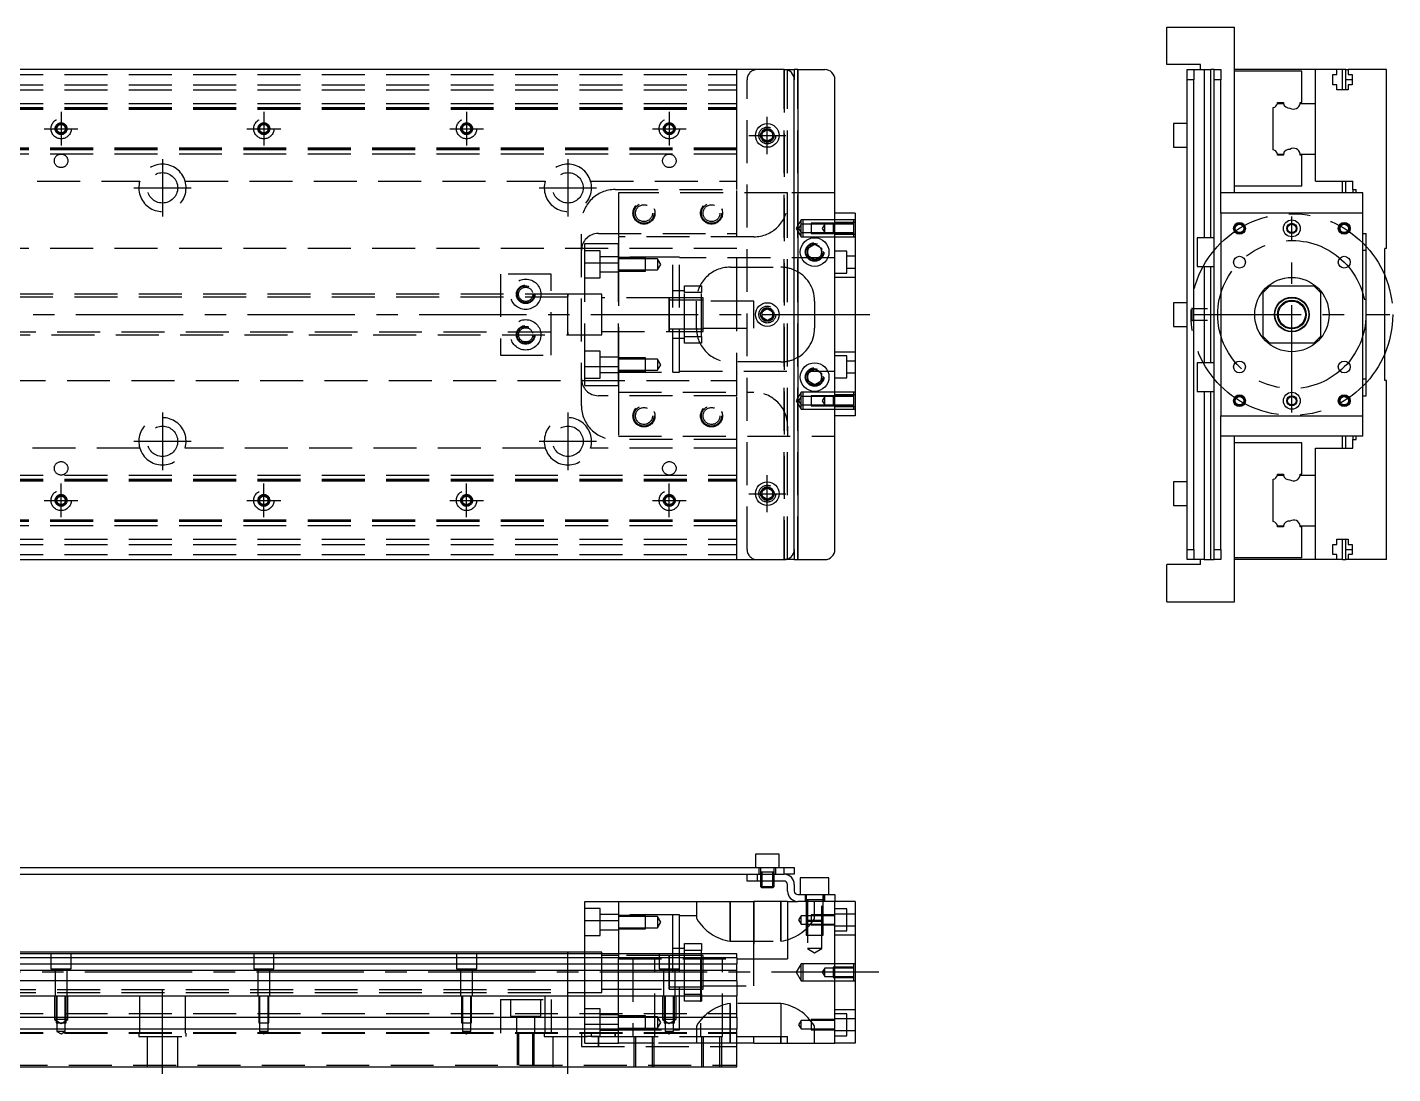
# Model space of a CAD drawing. Extents: x -5 to 791, y -265 to 87.
# Drawn here: x 387 to 791.1, y -224.6 to 85 of the extents above; entities that cross this region are included whole.
import ezdxf

# ---------------------------------------------------------------- set-up
doc = ezdxf.new("R2010")
doc.units = 0
doc.linetypes.add('CENTER', pattern=[50.8, 31.75, -6.35, 6.35, -6.35])
doc.linetypes.add('DASHED', pattern=[19.05, 12.7, -6.35])
doc.layers.get('0').update_dxf_attribs({"linetype": 'CONTINUOUS'})
doc.layers.add('CENTER', color=1, linetype='CENTER')

msp = doc.modelspace()

# ---------------------------------------------------------------- linework, layer by layer
at = {"color": 7, "linetype": 'CONTINUOUS'}
for p, q in [((724.245, 74), (724.245, 85)), ((724.245, 85), (744.245, 85)), ((744.245, 36), (744.245, 85)), ((734.245, 74), (724.245, 74)), ((734.245, 72.5), (734.245, 74)), ((611, 72.5), (3, 72.5)), ((611, 72.5), (614, 72.5)), ((614, 72.5), (614, 69.5)), ((615, 72.5), (614, 72.5)), ((614, -69.5), (614, 69.5)), ((615, 72.5), (615, -72.5)), ((615, 72.5), (623, 72.5)), ((626, -69.5), (626, 69.5)), ((730.245, 72.5), (732.245, 72.5)), ((730.245, 69.5), (730.245, 72.5)), ((732.245, 69.5), (730.245, 69.5)), ((730.245, -69.5), (730.245, 69.5)), ((732.245, 72.5), (732.245, 69.5)), ((732.245, 72.5), (735.245, 72.5)), ((732.245, -69.5), (732.245, 69.5)), ((735.245, 72.5), (735.245, 22.75)), ((735.245, 72.5), (737.245, 72.5)), ((737.245, 22.75), (737.245, 72.5)), ((738.245, 72.5), (737.245, 72.5)), ((738.245, 72.5), (740.245, 72.5)), ((738.245, 69.5), (738.245, 72.5)), ((740.245, 69.5), (738.245, 69.5)), ((738.245, -69.5), (738.245, 69.5)), ((740.245, 72.5), (740.245, 69.5)), ((740.245, 36), (740.245, 69.5)), ((768.245, 72.5), (744.245, 72.5)), ((764.245, 72), (744.245, 72)), ((764.245, 62.8), (764.245, 72)), ((774.545, 72.5), (768.245, 72.5)), ((768.245, 62.5), (768.245, 72.5)), ((773.395, 71), (774.545, 71)), ((773.395, 68), (773.395, 71)), ((776.245, 72.5), (774.545, 72.5)), ((774.545, 71), (774.545, 72.5)), ((776.245, 66.5), (776.245, 72.5)), ((777.245, 72.5), (776.245, 72.5)), ((777.245, 72.5), (777.945, 72.5)), ((777.245, 69.5), (777.245, 72.5)), ((779.095, 69.5), (777.245, 69.5)), ((777.245, 66.5), (777.245, 69.5)), ((777.945, 72.5), (777.945, 71)), ((789.245, 72.5), (777.945, 72.5)), ((777.945, 71), (779.095, 71)), ((779.095, 71), (779.095, 68)), ((789.245, 19.5), (789.245, 72.5)), ((774.545, 68), (773.395, 68)), ((774.545, 66.5), (774.545, 68)), ((777.945, 66.5), (774.545, 66.5)), ((777.945, 68), (777.945, 66.5)), ((779.095, 68), (777.945, 68)), ((755.745, 48.752272), (755.745, 61.247728)), ((756.997272, 62.5), (758.77168, 62.5)), ((757.042056, 62.8), (758.745, 62.8)), ((763.722372, 62.5), (768.245, 62.5)), ((763.745, 62.8), (764.245, 62.8)), ((768.245, 47.5), (768.245, 62.5)), ((768.245, 47.5), (768.245, 62.5)), ((604.5, 53.866026), (606, 54.73205)), ((604.5, 52.133974), (604.5, 53.866026)), ((606, 54.73205), (607.5, 53.866026)), ((607.5, 53.866026), (607.5, 52.133974)), ((726.245, 56.5), (726.245, 53)), ((730.245, 56.5), (726.245, 56.5)), ((726.245, 53), (726.245, 49.5)), ((606, 51.26795), (604.5, 52.133974)), ((607.5, 52.133974), (606, 51.26795)), ((726.245, 49.5), (730.245, 49.5)), ((756.997272, 47.5), (758.77168, 47.5)), ((758.745, 47.2), (757.042056, 47.2)), ((763.722372, 47.5), (768.245, 47.5)), ((764.245, 47.2), (763.745, 47.2)), ((764.245, 38), (764.245, 47.2)), ((768.245, 39.5), (768.245, 47.5)), ((764.245, 38), (744.245, 38)), ((768.245, 39.5), (779.245, 39.5)), ((776.245, 36), (776.245, 39.5)), ((777.245, 36), (777.245, 39.5)), ((779.245, 37), (779.245, 39.5)), ((779.245, 37), (780.245, 37)), ((779.245, 37), (779.245, 36)), ((780.245, 36), (780.245, 37)), ((626, -36), (626, 36)), ((740.245, 30), (740.245, 36)), ((740.245, 30), (740.245, 36)), ((782.245, 36), (740.245, 36)), ((782.245, 30), (782.245, 36)), ((632, 30), (626, 30)), ((632, 30), (632, -30)), ((740.245, 30), (740.245, -30)), ((782.245, 30), (740.245, 30)), ((782.245, -30), (782.245, 30)), ((618, 19.6547), (620, 20.809402)), ((620, 20.809402), (622, 19.6547)), ((733.245, 22.75), (733.245, 18.5)), ((738.245, 22.75), (733.245, 22.75)), ((782.245, 24), (783.245, 24)), ((783.245, -24), (783.245, 24)), ((618, 17.3453), (618, 19.6547)), ((620, 16.190598), (618, 17.3453)), ((622, 17.3453), (620, 16.190598)), ((622, 19.6547), (622, 17.3453)), ((733.245, 18.5), (733.245, 14.25)), ((783.245, 19), (782.245, 19)), ((788.745, -19.5), (788.745, 19.5)), ((789.245, 19.5), (788.745, 19.5)), ((733.245, 14.25), (738.245, 14.25)), ((735.245, 14.25), (735.245, -14.25)), ((737.245, -14.25), (737.245, 14.25)), ((754.745, 8.5), (752.745, 6.5)), ((754.745, 8.5), (767.745, 8.5)), ((769.745, 6.5), (767.745, 8.5)), ((547, -6.000006), (547, 6.000006)), ((752.745, -6.5), (752.745, 6.5)), ((769.745, 6.5), (769.745, -6.5)), ((604.5, 0.866026), (606, 1.73205)), ((604.5, -0.866026), (604.5, 0.866026)), ((606, 1.73205), (607.5, 0.866026)), ((607.5, 0.866026), (607.5, -0.866026)), ((726.245, 3.5), (726.245, 0)), ((730.245, 3.5), (726.245, 3.5)), ((726.245, 0), (726.245, -3.5)), ((731.645, 2.000006), (731.645, 1.65)), ((731.645, 2.000006), (731.645, 0)), ((731.645, 2.000006), (731.645, -2.000006)), ((731.645, 1.65), (731.645, 0)), ((732.245, 1.65), (731.645, 1.65)), ((731.645, 0), (731.645, -1.415062)), ((734.245, 1.65), (732.245, 1.65)), ((736.245, 1.65), (734.245, 1.65)), ((606, -1.73205), (604.5, -0.866026)), ((607.5, -0.866026), (606, -1.73205)), ((726.245, -3.5), (730.245, -3.5)), ((731.645, -1.415062), (731.645, -2.000006)), ((731.645, -1.65), (732.245, -1.65)), ((732.245, -1.65), (734.245, -1.65)), ((734.245, -1.65), (736.245, -1.65)), ((752.745, -6.5), (754.745, -8.5)), ((767.745, -8.5), (769.745, -6.5)), ((767.745, -8.5), (754.745, -8.5)), ((733.245, -14.25), (733.245, -18.5)), ((738.245, -14.25), (733.245, -14.25)), ((618, -17.3453), (620, -16.190598)), ((618, -19.6547), (618, -17.3453)), ((620, -20.809402), (618, -19.6547)), ((620, -16.190598), (622, -17.3453)), ((622, -19.6547), (620, -20.809402)), ((622, -17.3453), (622, -19.6547)), ((733.245, -18.5), (733.245, -22.75)), ((782.245, -19), (783.245, -19)), ((789.245, -19.5), (788.745, -19.5)), ((789.245, -72.5), (789.245, -19.5)), ((733.245, -22.75), (738.245, -22.75)), ((735.245, -22.75), (735.245, -72.5)), ((737.245, -72.5), (737.245, -22.75)), ((782.245, -24), (783.245, -24)), ((632, -30), (626, -30)), ((740.245, -36), (740.245, -30)), ((740.245, -30), (782.245, -30)), ((740.245, -36), (740.245, -30)), ((782.245, -36), (782.245, -30)), ((740.245, -69.5), (740.245, -36)), ((782.245, -36), (740.245, -36)), ((744.245, -85), (744.245, -36)), ((776.245, -39.5), (776.245, -36)), ((777.245, -39.5), (777.245, -36)), ((779.245, -36), (779.245, -37)), ((780.245, -37), (780.245, -36)), ((764.245, -38), (744.245, -38)), ((764.245, -47.2), (764.245, -38)), ((768.245, -39.5), (779.245, -39.5)), ((768.245, -47.5), (768.245, -39.5)), ((779.245, -37), (780.245, -37)), ((779.245, -39.5), (779.245, -37)), ((756.997272, -47.5), (758.77168, -47.5)), ((757.042056, -47.2), (758.745, -47.2)), ((763.722372, -47.5), (768.245, -47.5)), ((763.745, -47.2), (764.245, -47.2)), ((768.245, -62.5), (768.245, -47.5)), ((768.245, -62.5), (768.245, -47.5)), ((604.5, -52.133974), (606, -51.26795)), ((604.5, -53.866026), (604.5, -52.133974)), ((606, -51.26795), (607.5, -52.133974)), ((607.5, -52.133974), (607.5, -53.866026)), ((726.245, -49.5), (726.245, -53)), ((730.245, -49.5), (726.245, -49.5)), ((755.745, -61.247728), (755.745, -48.752272)), ((606, -54.73205), (604.5, -53.866026)), ((607.5, -53.866026), (606, -54.73205)), ((726.245, -53), (726.245, -56.5)), ((726.245, -56.5), (730.245, -56.5)), ((756.997272, -62.5), (758.77168, -62.5)), ((758.745, -62.8), (757.042056, -62.8)), ((763.722372, -62.5), (768.245, -62.5)), ((764.245, -62.8), (763.745, -62.8)), ((764.245, -72), (764.245, -62.8)), ((768.245, -72.5), (768.245, -62.5)), ((773.395, -68), (774.545, -68)), ((773.395, -71), (773.395, -68)), ((774.545, -66.5), (777.945, -66.5)), ((774.545, -68), (774.545, -66.5)), ((776.245, -72.5), (776.245, -66.5)), ((777.245, -69.5), (777.245, -66.5)), ((777.945, -66.5), (777.945, -68)), ((777.945, -68), (779.095, -68)), ((779.095, -68), (779.095, -71)), ((3, -72.5), (611, -72.5)), ((614, -72.5), (611, -72.5)), ((614, -69.5), (614, -72.5)), ((614, -72.5), (615, -72.5)), ((615, -72.5), (623, -72.5)), ((730.245, -69.5), (732.245, -69.5)), ((730.245, -72.5), (730.245, -69.5)), ((732.245, -72.5), (730.245, -72.5)), ((732.245, -69.5), (732.245, -72.5)), ((735.245, -72.5), (732.245, -72.5)), ((734.245, -74), (734.245, -72.5)), ((735.245, -72.5), (737.245, -72.5)), ((737.245, -72.5), (738.245, -72.5)), ((738.245, -69.5), (740.245, -69.5)), ((738.245, -72.5), (738.245, -69.5)), ((740.245, -72.5), (738.245, -72.5)), ((740.245, -69.5), (740.245, -72.5)), ((764.245, -72), (744.245, -72)), ((768.245, -72.5), (744.245, -72.5)), ((774.545, -72.5), (768.245, -72.5)), ((774.545, -71), (773.395, -71)), ((774.545, -72.5), (774.545, -71)), ((776.245, -72.5), (774.545, -72.5)), ((776.245, -72.5), (777.245, -72.5)), ((777.245, -69.5), (779.095, -69.5)), ((777.245, -72.5), (777.245, -69.5)), ((777.945, -72.5), (777.245, -72.5)), ((777.945, -71), (777.945, -72.5)), ((779.095, -71), (777.945, -71)), ((789.245, -72.5), (777.945, -72.5)), ((724.245, -85), (724.245, -74)), ((734.245, -74), (724.245, -74)), ((724.245, -85), (744.245, -85)), ((609.5, -159.63), (602.5, -159.63)), ((602.5, -159.63), (602.5, -163.63)), ((609.5, -163.63), (609.5, -159.63)), ((382, -163.63), (611, -163.63)), ((382, -165.63), (603, -165.63)), ((600, -167.63), (600, -165.63)), ((603, -165.63), (611, -165.63)), ((603, -165.63), (603, -167.63)), ((603, -165.63), (611, -165.63)), ((611, -165.63), (611, -163.63)), ((611, -163.63), (614, -163.63)), ((614, -165.63), (611, -165.63)), ((614, -163.63), (614, -165.63)), ((603, -167.63), (600, -167.63)), ((611, -167.63), (603, -167.63)), ((604, -167.63), (604, -169.28)), ((604, -169.28), (608, -169.28)), ((604, -169.28), (604.35, -169.63)), ((604.35, -167.63), (604.35, -169.63)), ((607.65, -169.63), (604.35, -169.63)), ((607.65, -169.63), (607.65, -167.63)), ((607.65, -169.63), (608, -169.28)), ((608, -169.28), (608, -167.63)), ((612, -170.63), (612, -168.63)), ((614, -168.63), (614, -170.63)), ((624.25, -166.63), (615.75, -166.63)), ((615.75, -166.63), (615.75, -171.63)), ((624.25, -171.63), (624.25, -166.63)), ((552, -179.30029), (552, -173.63)), ((552, -173.63), (562, -173.63)), ((562, -173.63), (602, -173.63)), ((562, -173.63), (562, -189.13)), ((602, -190.63), (602, -173.63)), ((612, -173.63), (602, -173.63)), ((612, -173.63), (615, -173.63)), ((612, -173.63), (612, -190.63)), ((615, -171.63), (623, -171.63)), ((623, -173.63), (615, -173.63)), ((623, -173.63), (623, -171.63)), ((623, -171.63), (626, -171.63)), ((626, -173.63), (623, -173.63)), ((626, -171.63), (626, -173.63)), ((632, -173.63), (626, -173.63)), ((626, -215.63), (626, -173.63)), ((632, -173.63), (632, -215.63)), ((552, -179.30029), (562, -179.30029)), ((552, -189.13), (552, -179.30029)), ((547, -188.63), (377.5, -188.63)), ((597, -189.13), (377.5, -189.13)), ((547, -188.63), (546.995, -188.63)), ((547, -189.13), (547, -188.629994)), ((547.005, -188.63), (547, -188.63)), ((552, -188.63), (547, -188.63)), ((547, -189.128756), (547, -188.63)), ((552, -188.63), (547, -188.63)), ((577, -194.63), (577, -189.629994)), ((577, -199.630006), (577, -189.629994)), ((597, -190.382272), (597, -189.13)), ((597, -190.382272), (377.5, -190.382272)), ((377.5, -192.15668), (597, -192.15668)), ((577, -190.38), (577, -190.63)), ((578, -190.38), (577, -190.38)), ((577, -190.63), (577, -198.88)), ((581.5, -190.38), (578, -190.38)), ((586.5, -190.38), (581.5, -190.38)), ((587, -190.38), (586.5, -190.38)), ((597, -190.382272), (597, -192.15668)), ((597, -190.63), (612, -190.63)), ((597, -194.053076), (597, -192.15668)), ((597, -194.053076), (377.5, -194.053076)), ((597, -197.107372), (377.5, -197.107372)), ((597, -197.107372), (597, -194.053076)), ((597, -197.107372), (597, -201.63)), ((17, -201.63), (597, -201.63)), ((577, -199.630006), (577, -198.88)), ((577, -198.88), (587, -198.88)), ((597, -207.93), (597, -201.63)), ((17, -207.93), (597, -207.93)), ((597, -207.93), (597, -211.33)), ((17, -211.33), (597, -211.33)), ((597, -222.63), (597, -211.33)), ((597, -213.63), (612, -213.63)), ((602, -215.63), (602, -213.63)), ((612, -215.63), (612, -213.63)), ((602, -215.63), (597, -215.63)), ((602, -215.63), (612, -215.63)), ((612, -215.63), (626, -215.63)), ((632, -215.63), (626, -215.63)), ((17, -222.63), (597, -222.63))]:
    msp.add_line(p, q, dxfattribs=at)
at = {"color": 3, "linetype": 'DASHED'}
for p, q in [((17, 71), (597, 71)), ((597, 62.5), (597, 72.5)), ((600, -69.5), (600, 69.5)), ((611, -72.5), (611, 72.5)), ((611, 72.5), (611, -72.5)), ((612, -72.5), (612, 72.5)), ((615, -72.5), (615, 72.5)), ((17, 68), (597, 68)), ((17, 66.5), (597, 66.5)), ((17, 62.5), (597, 62.5)), ((17, 61.247728), (597, 61.247728)), ((17, 61.1147), (597, 61.1147)), ((17, 61.1), (597, 61.1)), ((17, 60.8), (597, 60.8)), ((597, 61.247728), (597, 62.5)), ((597, 48.752272), (597, 61.247728)), ((604, 53), (604.030168, 53.346066)), ((597, 49.2), (17, 49.2)), ((597, 48.9), (17, 48.9)), ((597, 48.8853), (17, 48.8853)), ((597, 48.752272), (17, 48.752272)), ((597, 47.5), (597, 48.752272)), ((597, 47.5), (17, 47.5)), ((597, 39.5), (597, 47.5)), ((313.708204, 39.5), (420.291796, 39.5)), ((433.708204, 39.5), (540.291796, 39.5)), ((553.708204, 39.5), (597, 39.5)), ((561, 37), (597, 37)), ((597, 37), (597, 39.5)), ((597, 24), (597, 37)), ((562, 36), (562, 23)), ((612, 36), (562, 36)), ((626, 36), (612, 36)), ((612, 33), (612, 36)), ((551, -27), (551, 27)), ((616, 28), (614.556624, 25.5)), ((614.556624, 25.5), (616, 23)), ((616, 26.75), (615.278312, 25.5)), ((615.278312, 25.5), (616, 24.25)), ((616, 26.75), (616, 28)), ((616.5, 28), (616, 28)), ((616, 24.25), (616, 26.75)), ((619, 26.75), (616, 26.75)), ((616, 23), (616, 24.25)), ((616, 24.25), (619, 24.25)), ((616.5, 28), (616.5, 23)), ((626, 28), (616.5, 28)), ((619, 26.999994), (619, 24.000006)), ((626, 26.999994), (619, 26.999994)), ((626, 26.75), (619, 26.75)), ((619, 24.25), (626, 24.25)), ((623, 26.75), (622.278312, 25.5)), ((622.278312, 25.5), (623, 24.25)), ((623, 24.25), (623, 26.75)), ((625.5, 26.999994), (625.5, 24.000006)), ((631.5, 28), (626, 28)), ((632, 27.25), (626, 27.25)), ((631.5, 26.999994), (626, 26.999994)), ((631.5, 26.75), (626, 26.75)), ((626, 24.25), (631.5, 24.25)), ((631.5, 28), (631.5, 23)), ((632, 28), (631.5, 28)), ((552, 21), (562, 21)), ((552, 15.32971), (552, 21)), ((556, 24), (597, 24)), ((562, 23), (562, 15.32971)), ((602, 23), (562, 23)), ((562, 15.32971), (562, 21)), ((597, 4), (597, 24)), ((616, 23), (616.5, 23)), ((616.5, 23), (626, 23)), ((619, 24.000006), (626, 24.000006)), ((626, 24.000006), (631.5, 24.000006)), ((626, 23.75), (632, 23.75)), ((626, 23), (631.5, 23)), ((631.5, 23), (632, 23)), ((597, 19.5), (93.969694, 19.5)), ((556.5, 18.849242), (552, 18.849242)), ((556.5, 10.849242), (556.5, 18.849242)), ((562, 17.099242), (556.5, 17.099242)), ((578, 17), (562, 17)), ((578, 17), (562, 17)), ((570, 16.849238), (562, 16.849238)), ((570, 16.499242), (562, 16.499242)), ((570, 12.849248), (570, 16.849238)), ((573.5, 16.499242), (570, 16.499242)), ((573.5, 16.499242), (573.5, 13.199242)), ((574.452628, 14.849242), (573.5, 16.499242)), ((578, -17), (578, 17)), ((580, 17), (578, 17)), ((580, -17), (580, 17)), ((626, 16.75), (580, 16.75)), ((622.483582, 18.786038), (622.5, 18.5)), ((629.5, 18.75), (626, 18.75)), ((629.5, 12.25), (629.5, 18.75)), ((632, 17.25), (629.5, 17.25)), ((552, 15.32971), (562, 15.32971)), ((552, -15.32971), (552, 15.32971)), ((556.5, 12.599242), (562, 12.599242)), ((562, -15.32971), (562, 15.32971)), ((562, 15.32971), (562, -15.32971)), ((562, 13.199242), (570, 13.199242)), ((562, 12.849248), (570, 12.849248)), ((570, 13.199242), (573.5, 13.199242)), ((573.5, 13.199242), (574.452628, 14.849242)), ((595, 14), (610, 14)), ((626, 12.25), (629.5, 12.25)), ((629.5, 13.75), (632, 13.75)), ((542, 12), (527, 12)), ((527, 12), (527, -12)), ((542, -12), (542, 12)), ((552, 10.849242), (556.5, 10.849242)), ((581.5, 8.5), (586.5, 8.5)), ((581.5, 6.5), (581.5, 8.5)), ((586.5, 8.5), (586.5, 6.5)), ((632, 11), (626, 11)), ((547, 5.125), (72, 5.125)), ((547.005, 6), (337, 6)), ((552, 6), (546.995, 6)), ((547, -5.999164), (547, 6)), ((547, 6), (547, 5.325218)), ((547, -5.999164), (547, 6)), ((547, 6), (547, 5.325218)), ((557, 6), (547, 6)), ((557, -6), (557, 6)), ((576.995, 5), (557, 5)), ((577.005, 5), (557, 5)), ((577.005, 5), (576.995, 5)), ((586.5, 5), (576.995, 5)), ((577, -5.000006), (577, 5.000006)), ((577, 4.25), (577, 5.000006)), ((577, 4.43509), (577, 5)), ((577, 5), (577, 4.435078)), ((577, 4.435078), (577, -4.435962)), ((577, 4.25), (577, -4.25)), ((587, 4.25), (577, 4.25)), ((586.5, 5), (577.005, 5)), ((581.5, 7), (578, 7)), ((581.5, -6.5), (581.5, 6.5)), ((586.5, 6.5), (581.5, 6.5)), ((586.5, -6.5), (586.5, 6.5)), ((587, 5), (586.5, 5)), ((587, 0), (587, 5)), ((585, -4), (585, 4)), ((602, 4), (587, 4)), ((587, -5), (587, 0)), ((597, -4), (597, 4)), ((602, 0), (602, 4)), ((602, -4), (602, 0)), ((604, 0), (604.023172, 0.30356)), ((620, 4), (620, -4)), ((587, -4), (602, -4)), ((597, -24), (597, -4)), ((72, -5.125), (547, -5.125)), ((337, -6), (547.005, -6)), ((546.995, -6), (552, -6)), ((546.995, -6), (557, -6)), ((547, -5.326228), (547, -6)), ((547, -5.326228), (547, -6)), ((547, -6), (547, -5.999164)), ((547, -6), (547, -5.999164)), ((557, -5), (576.995, -5)), ((557, -5), (577.005, -5)), ((576.995, -5), (577.005, -5)), ((576.995, -5), (586.5, -5)), ((577, -5.000006), (577, -4.25)), ((577, -4.25), (587, -4.25)), ((577, -5), (577, -4.435962)), ((577, -4.435962), (577, -5)), ((577.005, -5), (586.5, -5)), ((578, -7), (581.5, -7)), ((581.5, -6.5), (586.5, -6.5)), ((581.5, -8.5), (581.5, -6.5)), ((586.5, -5), (587, -5)), ((586.5, -6.5), (586.5, -8.5)), ((527, -12), (542, -12)), ((556.5, -10.849242), (552, -10.849242)), ((556.5, -18.849242), (556.5, -10.849242)), ((586.5, -8.5), (581.5, -8.5)), ((626, -11), (632, -11)), ((552, -15.32971), (562, -15.32971)), ((552, -21), (552, -15.32971)), ((562, -12.599242), (556.5, -12.599242)), ((570, -12.849248), (562, -12.849248)), ((570, -13.199242), (562, -13.199242)), ((562, -21), (562, -15.32971)), ((562, -15.32971), (562, -23)), ((570, -16.849238), (570, -12.849248)), ((573.5, -13.199242), (570, -13.199242)), ((573.5, -13.199242), (573.5, -16.499242)), ((574.452628, -14.849242), (573.5, -13.199242)), ((573.5, -16.499242), (574.452628, -14.849242)), ((610, -14), (595, -14)), ((629.5, -12.25), (626, -12.25)), ((629.5, -18.75), (629.5, -12.25)), ((632, -13.75), (629.5, -13.75)), ((93.969694, -19.5), (597, -19.5)), ((552, -18.849242), (556.5, -18.849242)), ((556.5, -17.099242), (562, -17.099242)), ((562, -16.499242), (570, -16.499242)), ((562, -16.849238), (570, -16.849238)), ((562, -17), (578, -17)), ((562, -17), (578, -17)), ((570, -16.499242), (573.5, -16.499242)), ((578, -17), (580, -17)), ((580, -16.75), (626, -16.75)), ((622.483582, -18.213962), (622.5, -18.5)), ((626, -18.75), (629.5, -18.75)), ((629.5, -17.25), (632, -17.25)), ((552, -21), (562, -21)), ((597, -24), (556, -24)), ((562, -23), (602, -23)), ((562, -23), (562, -36)), ((597, -37), (597, -24)), ((616, -23), (614.556624, -25.5)), ((616, -24.25), (616, -23)), ((616.5, -23), (616, -23)), ((616.5, -23), (616.5, -28)), ((626, -23), (616.5, -23)), ((619, -24.000006), (619, -26.999994)), ((626, -24.000006), (619, -24.000006)), ((625.5, -24.000006), (625.5, -26.999994)), ((631.5, -23), (626, -23)), ((632, -23.75), (626, -23.75)), ((631.5, -24.000006), (626, -24.000006)), ((631.5, -23), (631.5, -28)), ((632, -23), (631.5, -23)), ((614.556624, -25.5), (616, -28)), ((616, -24.25), (615.278312, -25.5)), ((615.278312, -25.5), (616, -26.75)), ((616, -26.75), (616, -24.25)), ((619, -24.25), (616, -24.25)), ((616, -28), (616, -26.75)), ((616, -26.75), (619, -26.75)), ((616, -28), (616.5, -28)), ((616.5, -28), (626, -28)), ((626, -24.25), (619, -24.25)), ((619, -26.75), (626, -26.75)), ((619, -26.999994), (626, -26.999994)), ((623, -24.25), (622.278312, -25.5)), ((622.278312, -25.5), (623, -26.75)), ((623, -26.75), (623, -24.25)), ((631.5, -24.25), (626, -24.25)), ((626, -26.75), (631.5, -26.75)), ((626, -26.999994), (631.5, -26.999994)), ((626, -27.25), (632, -27.25)), ((626, -28), (631.5, -28)), ((631.5, -28), (632, -28)), ((562, -36), (626, -36)), ((612, -33), (612, -36)), ((420.291796, -39.5), (313.708204, -39.5)), ((540.291796, -39.5), (433.708204, -39.5)), ((597, -39.5), (553.708204, -39.5)), ((597, -37), (561, -37)), ((597, -39.5), (597, -37)), ((597, -47.5), (597, -39.5)), ((17, -47.5), (597, -47.5)), ((597, -48.752272), (597, -47.5)), ((17, -48.752272), (597, -48.752272)), ((17, -48.8853), (597, -48.8853)), ((17, -48.9), (597, -48.9)), ((17, -49.2), (597, -49.2)), ((597, -61.247728), (597, -48.752272)), ((607.973226, -52.673844), (608, -53)), ((597, -60.8), (17, -60.8)), ((597, -61.1), (17, -61.1)), ((597, -61.1147), (17, -61.1147)), ((597, -61.247728), (17, -61.247728)), ((597, -62.5), (17, -62.5)), ((597, -62.5), (597, -61.247728)), ((597, -72.5), (597, -62.5)), ((17, -66.5), (597, -66.5)), ((17, -68), (597, -68)), ((17, -71), (597, -71)), ((603.5, -163.63), (603.5, -165.63)), ((608.000006, -165.03), (603.999994, -165.03)), ((604, -163.63), (604, -167.63)), ((604.000006, -165.63), (604.000006, -167.63)), ((604.35, -165.03), (604.35, -167.63)), ((607.65, -167.63), (607.65, -165.03)), ((607.999994, -167.63), (607.999994, -165.63)), ((608, -167.63), (608, -163.63)), ((608.5, -165.63), (608.5, -163.63)), ((585, -173.63), (585, -178.364622)), ((595, -185.434212), (595, -173.63)), ((595, -173.63), (595, -185.434212)), ((602, -173.63), (602, -190.63)), ((610, -173.63), (610, -185.434212)), ((610, -185.434212), (610, -173.63)), ((617.25, -171.63), (617.25, -173.63)), ((622.500006, -173.23), (617.499994, -173.23)), ((617.500006, -171.63), (617.500006, -183.63)), ((617.9, -173.23), (617.9, -187.63)), ((620, -178.364622), (620, -173.63)), ((622.1, -187.63), (622.1, -173.23)), ((622.499994, -183.63), (622.499994, -171.63)), ((622.75, -173.63), (622.75, -171.63)), ((556.5, -175.780758), (552, -175.780758)), ((556.5, -183.780758), (556.5, -175.780758)), ((562, -177.530758), (556.5, -177.530758)), ((578, -177.63), (562, -177.63)), ((570, -177.780762), (562, -177.780762)), ((570, -181.780752), (570, -177.780762)), ((578, -189.13), (578, -177.63)), ((580, -177.63), (578, -177.63)), ((580, -189.13), (580, -177.63)), ((619, -177.630006), (619, -180.629994)), ((626, -177.630006), (619, -177.630006)), ((629.5, -175.88), (626, -175.88)), ((632, -177.38), (626, -177.38)), ((629.5, -182.38), (629.5, -175.88)), ((570, -178.130758), (562, -178.130758)), ((562, -181.430758), (570, -181.430758)), ((562, -181.780752), (570, -181.780752)), ((573.5, -178.130758), (570, -178.130758)), ((570, -181.430758), (573.5, -181.430758)), ((573.5, -178.130758), (573.5, -181.430758)), ((574.452628, -179.780758), (573.5, -178.130758)), ((573.5, -181.430758), (574.452628, -179.780758)), ((585, -177.88), (580, -177.88)), ((616, -177.88), (615.278312, -179.13)), ((615.278312, -179.13), (616, -180.38)), ((616, -180.38), (616, -177.88)), ((619, -177.88), (616, -177.88)), ((616, -180.38), (619, -180.38)), ((617.5, -179.23), (619, -179.23)), ((617.5, -179.23), (617.9, -179.63)), ((619, -179.63), (617.9, -179.63)), ((626, -177.88), (619, -177.88)), ((619, -179.23), (622.5, -179.23)), ((622.1, -179.63), (619, -179.63)), ((619, -180.38), (626, -180.38)), ((619, -180.629994), (626, -180.629994)), ((622.1, -179.63), (622.5, -179.23)), ((626, -180.88), (632, -180.88)), ((552, -183.780758), (556.5, -183.780758)), ((556.5, -182.030758), (562, -182.030758)), ((595, -185.434212), (610, -185.434212)), ((617.500006, -183.63), (622.499994, -183.63)), ((626, -182.38), (629.5, -182.38)), ((632, -183.63), (626, -183.63)), ((394, -189.13), (394, -193.63)), ((400, -193.63), (400, -189.13)), ((454, -189.13), (454, -193.63)), ((460, -193.63), (460, -189.13)), ((514, -189.13), (514, -193.63)), ((520, -193.63), (520, -189.13)), ((547, -188.63), (547, -189.304782)), ((547, -194.429962), (547, -189.128756)), ((547, -200.629164), (547, -189.13)), ((557, -188.63), (552, -188.63)), ((552, -201.63), (552, -189.13)), ((557, -189.13), (557, -188.63)), ((557, -194.63), (557, -189.13)), ((562, -189.63), (557, -189.63)), ((562, -189.13), (562, -190.63)), ((577.005, -189.63), (562, -189.63)), ((574, -189.13), (574, -193.63)), ((578, -189.63), (576.995, -189.63)), ((577, -189.63), (577, -190.194922)), ((577, -190.19491), (577, -189.63)), ((581.5, -187.63), (578, -187.63)), ((578, -190.63), (578, -189.13)), ((581.5, -189.63), (578, -189.63)), ((580, -193.63), (580, -189.13)), ((580, -193.63), (580, -189.13)), ((581.5, -186.13), (586.5, -186.13)), ((581.5, -188.13), (581.5, -186.13)), ((586.5, -188.13), (581.5, -188.13)), ((581.5, -189.13), (581.5, -188.13)), ((581.5, -190.63), (581.5, -189.13)), ((586.5, -189.63), (581.5, -189.63)), ((586.5, -186.13), (586.5, -188.13)), ((586.5, -189.13), (586.5, -188.13)), ((586.5, -190.63), (586.5, -189.13)), ((587, -189.63), (586.5, -189.63)), ((587, -190.63), (587, -189.63)), ((620, -187.63), (617.9, -187.63)), ((617.9, -187.63), (620, -188.842436)), ((622.1, -187.63), (620, -187.63)), ((620, -188.842436), (622.1, -187.63)), ((394, -193.63), (400, -193.63)), ((395.25, -193.63), (395.25, -201.63)), ((398.75, -201.63), (398.75, -193.63)), ((454, -193.63), (460, -193.63)), ((455.25, -193.63), (455.25, -201.63)), ((458.75, -201.63), (458.75, -193.63)), ((514, -193.63), (520, -193.63)), ((515.25, -193.63), (515.25, -201.63)), ((518.75, -201.63), (518.75, -193.63)), ((562, -190.63), (597, -190.63)), ((562, -201.63), (562, -190.63)), ((566.25, -190.63), (566.25, -213.63)), ((572.75, -213.63), (572.75, -190.63)), ((574, -193.63), (580, -193.63)), ((575.25, -193.63), (575.25, -201.63)), ((577, -190.194922), (577, -190.629226)), ((577, -190.629226), (577, -194.429974)), ((578, -194.63), (578, -190.63)), ((578.75, -201.63), (578.75, -193.63)), ((580, -194.63), (580, -193.63)), ((581.5, -201.13), (581.5, -190.63)), ((586.25, -190.63), (586.25, -213.63)), ((586.5, -201.13), (586.5, -190.63)), ((587, -199.63), (587, -190.63)), ((592.75, -213.63), (592.75, -190.63)), ((602, -198.63), (602, -190.63)), ((616, -192.13), (614.556624, -194.63)), ((616, -197.13), (616, -192.13)), ((616.5, -192.13), (616, -192.13)), ((616.5, -192.13), (616.5, -197.13)), ((626, -192.13), (616.5, -192.13)), ((623, -193.38), (622.278312, -194.63)), ((623, -195.88), (623, -193.38)), ((625.5, -193.38), (623, -193.38)), ((625.5, -193.130006), (625.5, -196.129994)), ((626, -193.130006), (625.5, -193.130006)), ((631.5, -193.38), (625.5, -193.38)), ((631.5, -192.13), (626, -192.13)), ((631.5, -193.130006), (626, -193.130006)), ((631.5, -192.13), (631.5, -197.13)), ((632, -192.13), (631.5, -192.13)), ((547, -200.629164), (547, -194.429962)), ((557, -200.63), (557, -194.63)), ((577, -194.429974), (577, -199.065962)), ((580, -211.63), (580, -194.63)), ((614.556624, -194.63), (616, -197.13)), ((616, -197.13), (616.5, -197.13)), ((616.5, -197.13), (626, -197.13)), ((622.278312, -194.63), (623, -195.88)), ((623, -195.88), (625.5, -195.88)), ((625.5, -195.88), (631.5, -195.88)), ((625.5, -196.129994), (626, -196.129994)), ((626, -196.129994), (631.5, -196.129994)), ((626, -197.13), (631.5, -197.13)), ((631.5, -197.13), (632, -197.13)), ((72, -199.755), (547, -199.755)), ((72, -200.63), (547, -200.63)), ((395, -201.63), (395, -208.63)), ((395.500006, -201.63), (395.500006, -207.93)), ((395.75, -201.63), (395.75, -209.63)), ((398.25, -209.63), (398.25, -201.63)), ((398.499994, -207.93), (398.499994, -201.63)), ((399, -208.63), (399, -201.63)), ((420.291796, -212.63), (420.291796, -201.63)), ((433.708204, -201.63), (433.708204, -212.63)), ((455.500006, -201.63), (455.500006, -207.93)), ((455.75, -201.63), (455.75, -209.63)), ((458.25, -209.63), (458.25, -201.63)), ((458.499994, -207.93), (458.499994, -201.63)), ((515.500006, -201.63), (515.500006, -207.93)), ((515.75, -201.63), (515.75, -209.63)), ((518.25, -209.63), (518.25, -201.63)), ((518.499994, -207.93), (518.499994, -201.63)), ((540.291796, -212.63), (540.291796, -201.63)), ((546.995, -200.63), (547, -200.63)), ((547, -200.63), (547, -200.629164)), ((547, -200.63), (547.005, -200.63)), ((547, -200.63), (552, -200.63)), ((547, -200.63), (552, -200.63)), ((552, -200.63), (557, -200.63)), ((552, -207.93), (552, -201.63)), ((557, -199.63), (562, -199.63)), ((562, -199.63), (577.005, -199.63)), ((562, -207.93), (562, -201.63)), ((575, -201.63), (575, -208.63)), ((575.500006, -201.63), (575.500006, -207.93)), ((575.75, -201.63), (575.75, -209.63)), ((576.995, -199.63), (586.5, -199.63)), ((577, -199.63), (577, -199.065962)), ((577, -199.065962), (577, -199.63)), ((577.005, -199.63), (586.5, -199.63)), ((578.25, -209.63), (578.25, -201.63)), ((578.499994, -207.93), (578.499994, -201.63)), ((579, -208.63), (579, -201.63)), ((581.5, -201.13), (586.5, -201.13)), ((581.5, -203.13), (581.5, -201.13)), ((586.5, -199.63), (587, -199.63)), ((586.5, -201.13), (586.5, -203.13)), ((587, -198.63), (602, -198.63)), ((527, -202.63), (542, -202.63)), ((527, -202.63), (527, -207.93)), ((530, -202.63), (530, -207.63)), ((539, -207.63), (539, -202.63)), ((542, -202.63), (542, -207.93)), ((556.5, -205.479242), (552, -205.479242)), ((556.5, -213.479242), (556.5, -205.479242)), ((586.5, -203.13), (581.5, -203.13)), ((610, -203.825788), (595, -203.825788)), ((595, -215.63), (595, -203.825788)), ((595, -203.825788), (595, -211.33)), ((610, -203.825788), (610, -215.63)), ((626, -205.63), (632, -205.63)), ((17, -206.78), (597, -206.78)), ((399, -208.63), (395, -208.63)), ((395, -208.63), (397, -209.7847)), ((395.500006, -207.93), (395.500006, -209.63)), ((395.500006, -209.63), (398.499994, -209.63)), ((395.75, -209.63), (395.75, -212.13)), ((397, -209.7847), (399, -208.63)), ((398.25, -212.13), (398.25, -209.63)), ((398.499994, -209.63), (398.499994, -207.93)), ((455.500006, -207.93), (455.500006, -209.63)), ((455.500006, -209.63), (458.499994, -209.63)), ((455.75, -209.63), (455.75, -212.13)), ((458.25, -212.13), (458.25, -209.63)), ((458.499994, -209.63), (458.499994, -207.93)), ((515.500006, -207.93), (515.500006, -209.63)), ((515.500006, -209.63), (518.499994, -209.63)), ((515.75, -209.63), (515.75, -212.13)), ((518.25, -212.13), (518.25, -209.63)), ((518.499994, -209.63), (518.499994, -207.93)), ((527, -207.93), (527, -211.33)), ((530, -207.63), (539, -207.63)), ((531.75, -207.63), (531.75, -212.63)), ((537.25, -212.63), (537.25, -207.63)), ((542, -207.93), (542, -211.33)), ((552, -209.95971), (552, -207.93)), ((552, -209.95971), (562, -209.95971)), ((552, -211.33), (552, -209.95971)), ((562, -207.229242), (556.5, -207.229242)), ((570, -207.479248), (562, -207.479248)), ((570, -207.829242), (562, -207.829242)), ((562, -211.33), (562, -207.93)), ((570, -211.33), (570, -207.479248)), ((573.5, -207.829242), (570, -207.829242)), ((573.5, -207.829242), (573.5, -211.129242)), ((574.452628, -209.479242), (573.5, -207.829242)), ((573.5, -211.129242), (574.452628, -209.479242)), ((579, -208.63), (575, -208.63)), ((575, -208.63), (577, -209.7847)), ((575.500006, -207.93), (575.500006, -209.63)), ((575.500006, -209.63), (578.499994, -209.63)), ((575.75, -209.63), (575.75, -212.13)), ((577, -209.7847), (579, -208.63)), ((578.25, -212.13), (578.25, -209.63)), ((578.499994, -209.63), (578.499994, -207.93)), ((616, -208.88), (615.278312, -210.13)), ((616, -211.38), (616, -208.88)), ((619, -208.88), (616, -208.88)), ((619, -208.630006), (619, -211.629994)), ((626, -208.630006), (619, -208.630006)), ((626, -208.88), (619, -208.88)), ((629.5, -206.88), (626, -206.88)), ((632, -208.38), (626, -208.38)), ((629.5, -213.38), (629.5, -206.88)), ((17, -212.48), (597, -212.48)), ((17, -212.63), (597, -212.63)), ((398.25, -212.13), (395.75, -212.13)), ((395.75, -212.13), (397, -212.851688)), ((397, -212.851688), (398.25, -212.13)), ((420, -212.63), (420, -213.63)), ((420, -213.63), (434, -213.63)), ((422.5, -213.63), (422.5, -222.63)), ((431.5, -222.63), (431.5, -213.63)), ((434, -213.63), (434, -212.63)), ((458.25, -212.13), (455.75, -212.13)), ((455.75, -212.13), (457, -212.851688)), ((457, -212.851688), (458.25, -212.13)), ((518.25, -212.13), (515.75, -212.13)), ((515.75, -212.13), (517, -212.851688)), ((517, -212.851688), (518.25, -212.13)), ((527, -211.33), (527, -212.63)), ((532.000006, -212.63), (532.000006, -222.13)), ((532.4, -212.63), (532.4, -222.13)), ((536.6, -222.13), (536.6, -212.63)), ((536.999994, -222.13), (536.999994, -212.63)), ((540, -212.63), (540, -213.63)), ((540, -213.63), (554, -213.63)), ((542, -211.33), (542, -212.63)), ((542.5, -213.63), (542.5, -222.63)), ((551, -212.63), (551, -213.63)), ((551, -213.63), (551, -216.63)), ((552, -212.63), (552, -211.33)), ((552, -215.63), (552, -212.63)), ((552, -213.479242), (556.5, -213.479242)), ((554, -213.63), (554, -212.63)), ((554, -213.63), (561, -213.63)), ((556, -216.63), (556, -213.63)), ((556, -213.63), (556, -215.63)), ((556.5, -211.729242), (562, -211.729242)), ((561, -213.63), (561, -212.63)), ((561, -212.63), (561, -213.63)), ((561, -213.63), (597, -213.63)), ((562, -211.129242), (570, -211.129242)), ((562, -213.63), (562, -211.33)), ((562, -211.479238), (570, -211.479238)), ((562, -211.63), (578, -211.63)), ((562, -215.63), (562, -213.63)), ((566.500006, -213.63), (566.500006, -222.63)), ((567, -213.63), (567, -222.63)), ((570, -211.129242), (573.5, -211.129242)), ((570, -211.479238), (570, -211.33)), ((572, -222.63), (572, -213.63)), ((572.499994, -222.63), (572.499994, -213.63)), ((578.25, -212.13), (575.75, -212.13)), ((575.75, -212.13), (577, -212.851688)), ((577, -212.851688), (578.25, -212.13)), ((578, -211.63), (580, -211.63)), ((580, -211.38), (585, -211.38)), ((585, -210.895378), (585, -215.63)), ((586.500006, -213.63), (586.500006, -222.63)), ((587, -213.63), (587, -222.63)), ((592, -222.63), (592, -213.63)), ((592.499994, -222.63), (592.499994, -213.63)), ((595, -211.33), (595, -213.63)), ((595, -213.63), (595, -215.63)), ((610, -215.63), (610, -213.63)), ((615.278312, -210.13), (616, -211.38)), ((616, -211.38), (619, -211.38)), ((619, -211.38), (626, -211.38)), ((619, -211.629994), (626, -211.629994)), ((620, -215.63), (620, -210.895378)), ((626, -211.88), (632, -211.88)), ((626, -213.38), (629.5, -213.38)), ((551, -216.63), (597, -216.63)), ((552, -215.63), (562, -215.63)), ((556, -215.63), (556, -216.63)), ((566.500006, -215.63), (562, -215.63)), ((572.499994, -215.63), (566.500006, -215.63)), ((586.500006, -215.63), (572.499994, -215.63)), ((592.499994, -215.63), (586.500006, -215.63)), ((597, -215.63), (592.499994, -215.63)), ((94.499994, -222.13), (597, -222.13))]:
    msp.add_line(p, q, dxfattribs=at)
at = {"color": 1, "linetype": 'CENTER'}
for p, q in [((606, 47.5), (606, 58.5)), ((600.5, 53), (611.5, 53)), ((761.245, -29), (761.245, 29)), ((732.245, 0), (790.245, 0)), ((606, -58.5), (606, -47.5)), ((600.5, -53), (611.5, -53))]:
    msp.add_line(p, q, dxfattribs=at)
at = {"color": 3, "linetype": 'DASHED'}
for points in [[(585, -178.364622), (585.03311, -178.586202), (585.13006, -178.84654, 0.219648), (595, -185.434212)], [(610, -185.434212, 0.218679), (619.840926, -178.907602), (619.9594, -178.612522), (620, -178.364622)], [(595, -203.825788, 0.218679), (585.159074, -210.352398), (585.0406, -210.647478), (585, -210.895378)], [(620, -210.895378), (619.96689, -210.673798), (619.86994, -210.41346, 0.219648), (610, -203.825788)]]:
    msp.add_lwpolyline(points, format="xyb", dxfattribs=at)
for centre, radius in [((397, 55), 3), ((397, 55), 1.75), ((457, 55), 3), ((457, 55), 1.75), ((517, 55), 3), ((517, 55), 1.75), ((577, 55), 3), ((577, 55), 1.75), ((397, 55), 1.5), ((397, 55), 1.25), ((457, 55), 1.5), ((457, 55), 1.25), ((517, 55), 1.5), ((517, 55), 1.25), ((577, 55), 1.5), ((577, 55), 1.25), ((606, 53), 2.5), ((606, 53), 2), ((397, 45.5), 2), ((577, 45.5), 2), ((427, 37.5), 4.5), ((547, 37.5), 4.5), ((569.5, 30), 3.25), ((569.5, 30), 3), ((569.5, 30), 2.5), ((589.5, 30), 3.25), ((589.5, 30), 3), ((589.5, 30), 2.5), ((620, 18.5), 2.75), ((620, 18.5), 2.5), ((534.5, 6), 4.5), ((534.5, 6), 2.75), ((534.5, 6), 2.5), ((534.5, 6), 2.1), ((606, 0), 2.5), ((606, 0), 2), ((534.5, -6), 4.5), ((534.5, -6), 2.75), ((534.5, -6), 2.5), ((534.5, -6), 2.1), ((620, -18.5), 2.75), ((620, -18.5), 2.5), ((569.5, -30), 3.25), ((569.5, -30), 3), ((569.5, -30), 2.5), ((589.5, -30), 3.25), ((589.5, -30), 3), ((589.5, -30), 2.5), ((427, -37.5), 4.5), ((547, -37.5), 4.5), ((397, -45.5), 2), ((577, -45.5), 2), ((397, -55), 3), ((457, -55), 3), ((517, -55), 3), ((577, -55), 3), ((606, -53), 2.5), ((606, -53), 2), ((397, -55), 1.75), ((397, -55), 1.5), ((397, -55), 1.25), ((457, -55), 1.75), ((457, -55), 1.5), ((457, -55), 1.25), ((517, -55), 1.75), ((517, -55), 1.5), ((517, -55), 1.25), ((577, -55), 1.75), ((577, -55), 1.5), ((577, -55), 1.25)]:
    msp.add_circle(centre, radius, dxfattribs=at)
at = {"color": 7, "linetype": 'CONTINUOUS'}
for centre, radius in [((606, 53), 3.5), ((745.745, 25.5), 1.75), ((745.745, 25.5), 1.25), ((761.245, 25.5), 2.5), ((761.245, 25.5), 1.25), ((776.745, 25.5), 1.75), ((776.745, 25.5), 1.25), ((620, 18.5), 4.25), ((745.745, 15.5), 1.75), ((776.745, 15.5), 1.75), ((761.245, 0), 11), ((761.245, 0), 5.125), ((761.245, 0), 5), ((761.245, 0), 4.25), ((606, 0), 3.5), ((761.245, 0), 4), ((620, -18.5), 4.25), ((745.745, -15.5), 1.75), ((776.745, -15.5), 1.75), ((745.745, -25.5), 1.75), ((761.245, -25.5), 2.5), ((776.745, -25.5), 1.75), ((745.745, -25.5), 1.25), ((761.245, -25.5), 1.25), ((776.745, -25.5), 1.25), ((606, -53), 3.5)]:
    msp.add_circle(centre, radius, dxfattribs=at)
at = {"color": 1, "linetype": 'CENTER'}
for radius in [29.841247, 21.92031]:
    msp.add_circle((761.245, 0), radius, dxfattribs=at)
at = {"color": 3, "linetype": 'CONTINUOUS'}
for centre in [(745.745, 25.5), (761.245, 25.5), (776.745, 25.5), (745.745, -25.5), (761.245, -25.5), (776.745, -25.5)]:
    msp.add_circle(centre, 1.5, dxfattribs=at)
at = {"color": 3, "linetype": 'DASHED'}
for centre, radius, start, end in [((603, 69.5), 3, 90, 180), ((427, 37.5), 7, 16.60155, 163.39845), ((547, 37.5), 7, 16.60155, 163.39845), ((427, 37.5), 7, 163.39845, 16.60155), ((547, 37.5), 7, 163.39845, 16.60155), ((561, 27), 10, 90, 180), ((602, 33), 10, 270, 0), ((556, 19), 5, 90, 180), ((595, 4), 10, 90, 180), ((610, 4), 10, 66.421822, 90), ((610, 4), 10, 0, 66.421822), ((595, -4), 10, 180, 270), ((610, -4), 10, 293.578178, 0), ((610, -4), 10, 270, 293.578178), ((556, -19), 5, 180, 270), ((602, -33), 10, 0, 90), ((561, -27), 10, 180, 270), ((427, -37.5), 7, 343.39845, 196.60155), ((547, -37.5), 7, 343.39845, 196.60155), ((427, -37.5), 7, 196.60155, 343.39845), ((547, -37.5), 7, 196.60155, 343.39845), ((603, -69.5), 3, 180, 270)]:
    msp.add_arc(centre, radius, start, end, dxfattribs=at)
at = {"color": 7, "linetype": 'CONTINUOUS'}
for centre, radius, start, end in [((611, 69.5), 3, 0, 90), ((623, 69.5), 3, 0, 90), ((755.345, 62.9), 1.7, 283.608961, 346.391039), ((755.345, 62.9), 1.7, 346.391039, 356.627713), ((760.445, 62.8), 1.7, 180, 190.164249), ((760.445, 62.8), 1.7, 190.164249, 277.540197), ((761.745, 62.8), 2, 237.42103, 351.373073), ((761.745, 62.8), 2, 351.373073, 0), ((606, 53), 1.65, 155.380023, 180), ((606, 53), 1.65, 180, 204.619977), ((606, 53), 1.65, 144.619977, 155.380023), ((606, 53), 1.65, 95.380023, 144.619977), ((606, 53), 1.65, 84.619977, 95.380023), ((606, 53), 1.65, 35.380023, 84.619977), ((606, 53), 1.65, 24.619977, 35.380023), ((606, 53), 1.65, 335.380023, 24.619977), ((606, 53), 1.65, 204.619977, 215.380023), ((606, 53), 1.65, 215.380023, 264.619977), ((606, 53), 1.65, 264.619977, 275.380023), ((606, 53), 1.65, 275.380023, 324.619977), ((606, 53), 1.65, 324.619977, 335.380023), ((755.345, 47.1), 1.7, 13.608961, 76.391039), ((760.445, 47.2), 1.7, 82.459803, 169.835751), ((761.745, 47.2), 2, 8.626927, 122.57897), ((755.345, 47.1), 1.7, 3.372287, 13.608961), ((760.445, 47.2), 1.7, 169.835751, 180), ((761.745, 47.2), 2, 0, 8.626927), ((620, 18.5), 2.1, 102.24721, 137.75279), ((620, 18.5), 2.1, 77.75279, 102.24721), ((620, 18.5), 2.1, 42.24721, 77.75279), ((620, 18.5), 2.1, 162.24721, 180), ((620, 18.5), 2.1, 180, 197.75279), ((620, 18.5), 2.1, 137.75279, 162.24721), ((620, 18.5), 2.1, 197.75279, 222.24721), ((620, 18.5), 2.1, 222.24721, 257.75279), ((620, 18.5), 2.1, 257.75279, 282.24721), ((620, 18.5), 2.1, 282.24721, 317.75279), ((620, 18.5), 2.1, 17.75279, 42.24721), ((620, 18.5), 2.1, 317.75279, 342.24721), ((620, 18.5), 2.1, 342.24721, 17.75279), ((606, 0), 1.65, 155.380023, 180), ((606, 0), 1.65, 180, 204.619977), ((606, 0), 1.65, 144.619977, 155.380023), ((606, 0), 1.65, 95.380023, 144.619977), ((606, 0), 1.65, 84.619977, 95.380023), ((606, 0), 1.65, 35.380023, 84.619977), ((606, 0), 1.65, 24.619977, 35.380023), ((606, 0), 1.65, 335.380023, 24.619977), ((606, 0), 1.65, 204.619977, 215.380023), ((606, 0), 1.65, 215.380023, 264.619977), ((606, 0), 1.65, 264.619977, 275.380023), ((606, 0), 1.65, 275.380023, 324.619977), ((606, 0), 1.65, 324.619977, 335.380023), ((620, -18.5), 2.1, 162.24721, 180), ((620, -18.5), 2.1, 180, 197.75279), ((620, -18.5), 2.1, 137.75279, 162.24721), ((620, -18.5), 2.1, 197.75279, 222.24721), ((620, -18.5), 2.1, 102.24721, 137.75279), ((620, -18.5), 2.1, 222.24721, 257.75279), ((620, -18.5), 2.1, 77.75279, 102.24721), ((620, -18.5), 2.1, 42.24721, 77.75279), ((620, -18.5), 2.1, 282.24721, 317.75279), ((620, -18.5), 2.1, 17.75279, 42.24721), ((620, -18.5), 2.1, 317.75279, 342.24721), ((620, -18.5), 2.1, 342.24721, 17.75279), ((620, -18.5), 2.1, 257.75279, 282.24721), ((755.345, -47.1), 1.7, 283.608961, 346.391039), ((755.345, -47.1), 1.7, 346.391039, 356.627713), ((760.445, -47.2), 1.7, 180, 190.164249), ((760.445, -47.2), 1.7, 190.164249, 277.540197), ((761.745, -47.2), 2, 237.42103, 351.373073), ((761.745, -47.2), 2, 351.373073, 0), ((606, -53), 1.65, 155.380023, 180), ((606, -53), 1.65, 144.619977, 155.380023), ((606, -53), 1.65, 95.380023, 144.619977), ((606, -53), 1.65, 84.619977, 95.380023), ((606, -53), 1.65, 35.380023, 84.619977), ((606, -53), 1.65, 24.619977, 35.380023), ((606, -53), 1.65, 335.380023, 24.619977), ((606, -53), 1.65, 180, 204.619977), ((606, -53), 1.65, 204.619977, 215.380023), ((606, -53), 1.65, 215.380023, 264.619977), ((606, -53), 1.65, 264.619977, 275.380023), ((606, -53), 1.65, 275.380023, 324.619977), ((606, -53), 1.65, 324.619977, 335.380023), ((755.345, -62.9), 1.7, 13.608961, 76.391039), ((755.345, -62.9), 1.7, 3.372287, 13.608961), ((760.445, -62.8), 1.7, 169.835751, 180), ((760.445, -62.8), 1.7, 82.459803, 169.835751), ((761.745, -62.8), 2, 8.626927, 122.57897), ((761.745, -62.8), 2, 0, 8.626927), ((611, -69.5), 3, 270, 0), ((623, -69.5), 3, 270, 0), ((611, -168.63), 3, 0, 90), ((611, -168.63), 1, 0, 90), ((615, -170.63), 3, 180, 270), ((615, -170.63), 1, 180, 270)]:
    msp.add_arc(centre, radius, start, end, dxfattribs=at)
at = {"layer": 'CENTER', "color": 1, "linetype": 'CENTER'}
for p, q in [((397, 60), (397, 50)), ((457, 60), (457, 50)), ((517, 60), (517, 50)), ((577, 60), (577, 50)), ((392, 55), (402, 55)), ((452, 55), (462, 55)), ((512, 55), (522, 55)), ((572, 55), (582, 55)), ((427, 46), (427, 29)), ((547, 46), (547, 29)), ((418.5, 37.5), (435.5, 37.5)), ((538.5, 37.5), (555.5, 37.5)), ((-5, 0), (639, 0)), ((427, -29), (427, -46)), ((547, -29), (547, -46)), ((418.5, -37.5), (435.5, -37.5)), ((538.5, -37.5), (555.5, -37.5)), ((397, -60), (397, -50)), ((457, -60), (457, -50)), ((517, -60), (517, -50)), ((577, -60), (577, -50)), ((392, -55), (402, -55)), ((452, -55), (462, -55)), ((512, -55), (522, -55)), ((572, -55), (582, -55)), ((639, -194.63), (-5, -194.63)), ((427, -224.63), (427, -199.63)), ((547, -224.63), (547, -199.63))]:
    msp.add_line(p, q, dxfattribs=at)

doc.saveas('drawing.dxf')
